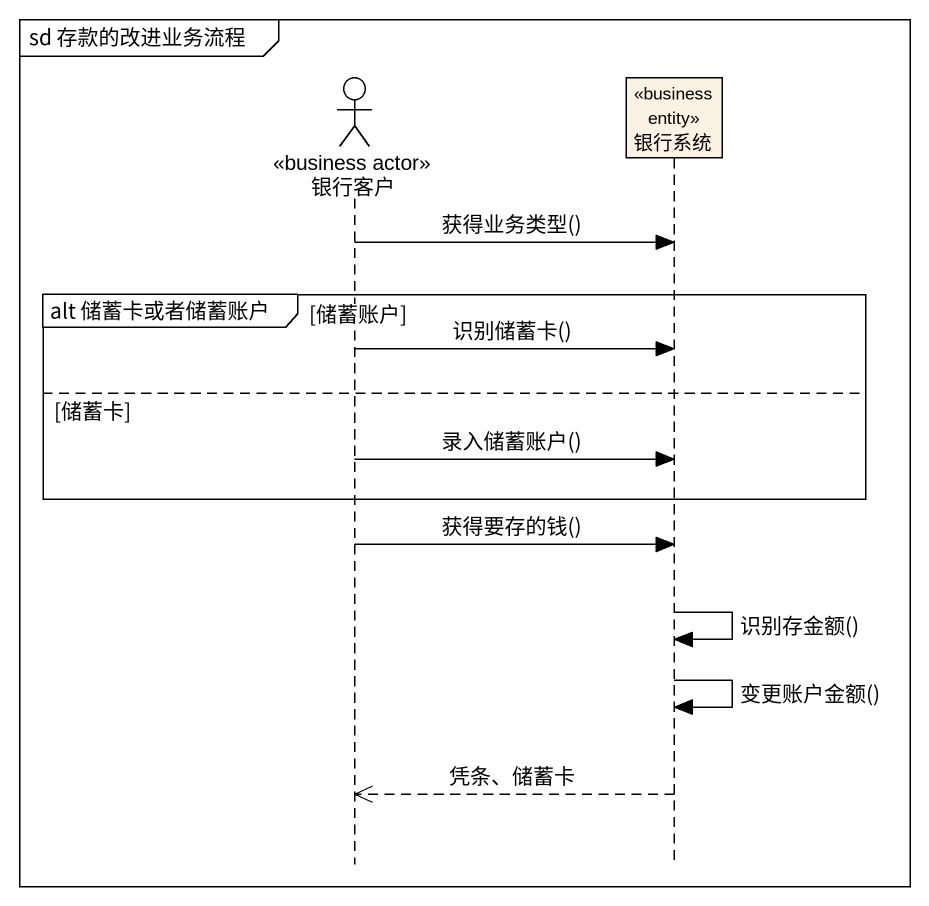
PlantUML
@startuml
mainframe sd 存款的改进业务流程
hide footbox
actor 银行客户 <<business actor>>
participant 银行系统 <<business entity>>

银行客户 -> 银行系统 : 获得业务类型()
group alt 储蓄卡或者储蓄账户 [储蓄账户]
  银行客户 -> 银行系统 : 识别储蓄卡()
else 储蓄卡
  银行客户 -> 银行系统 : 录入储蓄账户()
end
银行客户 -> 银行系统 : 获得要存的钱()
银行系统 -> 银行系统 : 识别存金额()
银行系统 -> 银行系统 : 变更账户金额()
银行系统 -->> 银行客户 : 凭条、储蓄卡
@enduml
